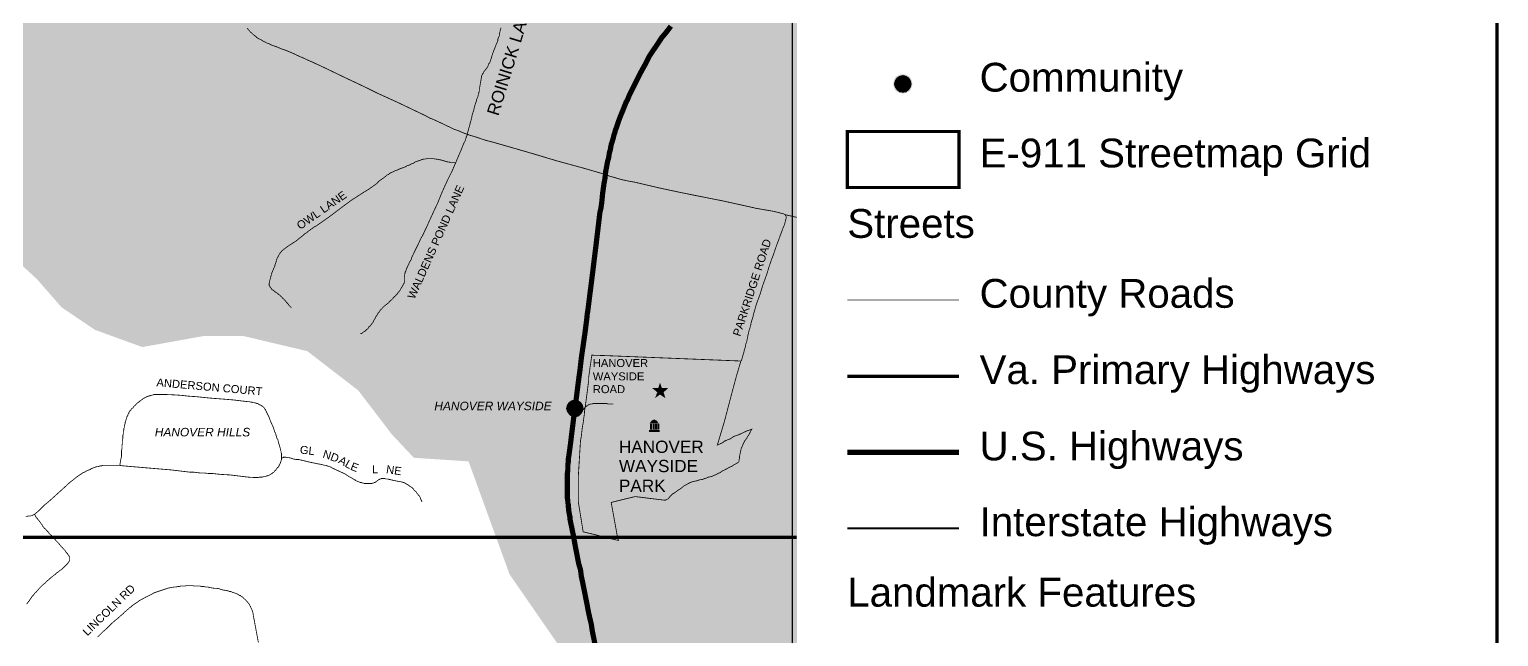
# Model space of a CAD drawing. Header units: millimetres. Extents: x 10 to 1080, y 12 to 847.
# Drawn here: x 805 to 1080.4, y 419.3 to 533.1 of the extents above; entities that cross this region are included whole.
import ezdxf

# ---------------------------------------------------------------- set-up
doc = ezdxf.new("R2010")
doc.units = ezdxf.units.MM

msp = doc.modelspace()

# ---------------------------------------------------------------- hatches: boundary and pattern name
at = {"layer": 'H', "linetype": 'CONTINUOUS'}
for points in [[(802.375, 724.076), (804.333, 708.572), (819.82, 705.362), (834.637, 704.674), (846.243, 705.362), (859.861, 713.74), (871.467, 723.388), (876.635, 727.287), (891.452, 733.125), (894.662, 722.806), (899.231, 711.2), (902.458, 678.268), (906.939, 654.985), (912.777, 635.6), (903.041, 631.79), (870.797, 623.394), (843.703, 613.075), (834.037, 605.614), (852.17, 570.142), (848.607, 566.244), (849.207, 566.244), (834.637, 551.692), (840.475, 538.815), (802.711, 488.438), (802.217, 489.126), (800.435, 493.007), (798.83, 497.082), (795.355, 502.25), (792.215, 505.213), (789.005, 508.088), (786.289, 511.722), (784.437, 515.532), (783.078, 519.677), (782.391, 521.723), (780.874, 525.78), (778.334, 530.348), (775.794, 533.735), (773.007, 536.875), (769.955, 539.75), (766.727, 542.378), (763.27, 544.83), (759.707, 547.123), (755.985, 549.24), (754.115, 550.333), (752.263, 551.356), (750.305, 552.45), (748.365, 553.473), (746.407, 554.478), (744.467, 555.502), (742.615, 556.507), (740.657, 557.618), (739.652, 558.13), (732.525, 556.436), (732.79, 544.583), (726.264, 530.86), (723.142, 524.334), (722.207, 519.765), (722.877, 514.015), (725.593, 511.052), (734.219, 509.182), (736.177, 508.935), (733.302, 494.965), (732.278, 489.126), (728.98, 480.236), (737.605, 465.243), (747.518, 446.193), (733.548, 450.338), (730.409, 438.062), (720.76, 407.158), (717.885, 398.268), (714.745, 388.108), (713.475, 387.174), (712.047, 376.096), (715.945, 344.77), (716.615, 324.026), (716.439, 318.682), (723.388, 318.435), (731.608, 319.705), (737.358, 321.557), (743.373, 323.25), (749.635, 324.273), (754.962, 326.39), (761.488, 331.47), (750.641, 308.786), (742.95, 291.677), (741.257, 289.313), (754.715, 277.195), (760.801, 272.292), (760.73, 272.115), (769.444, 264.583), (777.487, 249.678), (794.597, 237.155), (804.333, 230.293), (811.777, 224.032), (798.054, 219.957), (781.473, 215.988), (770.043, 212.602), (757.502, 208.033), (746.072, 201.172), (734.06, 195.404), (725.082, 194.91), (725.258, 194.134), (725.593, 192.105), (725.752, 188.048), (725.17, 184.062), (724.905, 183.392), (714.587, 181.698), (699.17, 173.743), (696.295, 178.312), (682.078, 173.143), (680.879, 176.53), (652.868, 161.713), (660.647, 138.007), (660.4, 137.83), (656.749, 135.467), (653.203, 133.103), (649.552, 130.722), (645.918, 128.358), (642.285, 125.977), (638.634, 123.702), (635, 121.32), (631.349, 118.957), (627.803, 116.664), (624.152, 114.3), (620.942, 115.394), (619.584, 117.51), (618.402, 119.556), (617.22, 121.744), (616.038, 123.702), (614.68, 125.977), (613.569, 128.27), (612.299, 130.475), (610.958, 132.415), (609.424, 134.197), (608.154, 136.066), (606.795, 138.254), (605.367, 140.035), (603.673, 143.087), (601.892, 144.445), (599.863, 145.715), (598.17, 147.496), (596.724, 149.26), (595.118, 151.042), (593.513, 152.647), (591.22, 153.846), (589.439, 155.187), (587.675, 156.545), (586.052, 158.415), (585.717, 160.778), (585.047, 162.895), (584.112, 165.1), (582.172, 166.194), (580.549, 167.887), (579.543, 169.845), (578.785, 171.962), (577.762, 173.902), (576.668, 175.772), (575.398, 177.553), (573.775, 178.982), (571.659, 182.457), (568.784, 186.778), (566.932, 189.988), (565.82, 194.486), (564.462, 203.87), (563.704, 208.527), (563.88, 211.332), (563.704, 215.477), (563.457, 217.77), (563.28, 220.133), (563.368, 222.426), (563.28, 224.614), (562.857, 227.418), (561.675, 229.694), (560.828, 232.586), (561.428, 234.774), (561.852, 237.825), (561.922, 240.206), (561.587, 242.658), (561.763, 245.286), (562.01, 247.65), (561.852, 250.278), (561.164, 254.423), (561.922, 257.052), (562.522, 259.256), (562.275, 261.532), (561.499, 263.56), (560.405, 265.518), (559.805, 267.882), (559.223, 270.175), (557.953, 273.297), (556.26, 274.92), (554.814, 277.53), (554.39, 280), (553.72, 282.363), (552.962, 284.656), (551.85, 286.508), (550.668, 288.713), (549.222, 291.165), (547.194, 292.947), (545.412, 294.552), (543.56, 296.422), (543.719, 298.697), (542.537, 300.655), (540.42, 302.348), (538.057, 304.976), (535.34, 306.405), (532.553, 307.763), (530.26, 309.545), (528.232, 310.903), (526.874, 312.755), (526.45, 314.872), (524.51, 315.807), (522.305, 316.054), (518.248, 316.565), (515.779, 316.9), (513.592, 317.324), (511.387, 317.923), (508.935, 318.17), (507.153, 316.988), (506.465, 314.96), (505.037, 313.267), (503.255, 311.997), (501.897, 310.303), (500.292, 308.698), (498.422, 307.587), (496.658, 306.07), (495.212, 304.377), (494.453, 302.348), (493.942, 299.896), (493.607, 297.603), (493.942, 295.24), (494.453, 293.123), (495.212, 290.83), (495.723, 288.625), (494.03, 286.508), (493.342, 284.304), (491.649, 281.693), (489.462, 280.846), (485.14, 280.423), (481.577, 280.582), (479.637, 281.852), (478.102, 283.457), (476.673, 285.08), (475.068, 286.773), (472.863, 287.267), (470.658, 286.685), (468.965, 285.238), (467.184, 283.88), (465.067, 282.875), (463.462, 281.34), (464.732, 279.488), (466.602, 278.306), (468.63, 277.372), (469.724, 275.502), (468.877, 273.385), (467.095, 272.027), (463.973, 269.663), (462.104, 268.058), (460.075, 266.876), (457.958, 266.1), (455.665, 265.606), (452.702, 266.277), (450.674, 267.212), (448.469, 267.635), (444.835, 268.482), (442.718, 268.993), (440.514, 268.393), (436.792, 268.217), (434.763, 268.905), (432.805, 269.998), (431.465, 271.78), (432.647, 273.72), (433.405, 275.925), (433.317, 278.218), (432.805, 280.335), (432.894, 282.963), (431.959, 285.327), (428.925, 284.568), (426.72, 283.88), (424.603, 283.457), (421.375, 283.968), (419.188, 284.392), (417.072, 284.903), (415.025, 285.926), (412.838, 286.685), (410.792, 287.62), (409.698, 289.56), (409.875, 291.765), (410.298, 293.97), (410.298, 296.157), (409.61, 298.203), (408.252, 300.143), (406.4, 301.66), (404.53, 303.107), (402.837, 304.712), (400.897, 305.823), (399.715, 307.675), (400.297, 309.792), (399.962, 311.997), (397.845, 313.355), (395.905, 314.537), (394.547, 316.318), (393.1, 318.1), (391.672, 319.793), (390.225, 321.398), (388.108, 322.668), (386.592, 324.185), (385.057, 325.878), (383.452, 327.325), (381.582, 328.595), (379.465, 329.265), (378.125, 331.047), (378.037, 333.252), (377.349, 335.368), (375.92, 336.973), (374.05, 338.332), (372.11, 339.425), (370.152, 340.536), (368.035, 341.383), (365.919, 341.965), (363.555, 341.63), (361.615, 340.607), (359.745, 338.914), (357.875, 337.82), (355.935, 336.797), (353.818, 335.703), (351.878, 334.522), (350.255, 332.652), (348.915, 330.8), (347.98, 328.754), (347.133, 326.637), (345.599, 325.032), (343.323, 324.785), (340.184, 324.785), (337.732, 325.367), (335.615, 324.185), (334.522, 322.333), (334.433, 320.128), (334.098, 317.923), (332.899, 315.807), (331.805, 313.866), (330.958, 311.75), (330.712, 309.545), (330.288, 307.252), (329.935, 304.976), (329.688, 302.683), (329.018, 300.39), (328.083, 298.203), (327.325, 296.157), (327.06, 293.97), (328.665, 292.347), (329.935, 290.583), (328.665, 288.802), (326.39, 287.955), (323.25, 287.778), (321.045, 288.29), (319.864, 290.23), (318.682, 292.276), (316.812, 293.705), (314.025, 294.975), (311.732, 295.487), (309.615, 295.91), (307.763, 297.092), (306.405, 299.05), (305.47, 300.99), (304.712, 303.107), (303.689, 305.135), (301.995, 306.405), (300.302, 307.852), (298.962, 309.545), (297.268, 307.94), (296.422, 305.894), (293.282, 304.2), (291.5, 305.558), (289.648, 306.828), (287.69, 307.852), (287.267, 309.968), (287.69, 312.173), (285.75, 313.09), (283.457, 313.602), (281.34, 314.202), (279.224, 315.295), (278.642, 317.5), (277.954, 319.617), (276.013, 321.222), (274.144, 319.793), (272.874, 317.923), (269.998, 319.193), (268.217, 320.64), (266.435, 321.98), (263.984, 324.45), (262.202, 325.72), (260.862, 327.484), (261.108, 329.688), (261.867, 331.893), (262.714, 334.01), (262.467, 337.644), (261.532, 339.602), (260.597, 341.718), (258.992, 343.323), (255.94, 345.352), (253.065, 346.71), (251.195, 347.892), (249.167, 348.827), (248.92, 351.032), (250.19, 352.884), (251.707, 354.842), (254.088, 354.93), (255.782, 356.358), (257.969, 356.623), (260.174, 357.117), (261.444, 359.234), (261.779, 361.527), (261.62, 363.732), (260.438, 365.584), (258.992, 367.277), (256.117, 367.63), (255.429, 369.746), (254.088, 371.44), (252.307, 372.957), (250.525, 374.227), (248.497, 374.826), (247.138, 376.767), (248.162, 378.707), (247.385, 381), (245.78, 382.517), (245.622, 384.81), (244.687, 386.75), (243.575, 388.796), (242.235, 390.56), (241.035, 392.43), (239.518, 394.212), (239.43, 396.416), (240.453, 398.533), (240.612, 401.144), (240.788, 403.86), (239.43, 405.888), (238.584, 408.005), (236.467, 409.452), (235.038, 411.304), (233.08, 412.838), (233.168, 415.202), (234.103, 417.318), (235.462, 419.276), (236.978, 421.04), (238.072, 422.998), (237.825, 425.274), (237.49, 427.902), (236.22, 429.683), (234.527, 431.377), (232.657, 433.246), (230.628, 434.587), (229.182, 436.28), (227.489, 437.815), (226.219, 439.667), (224.79, 441.537), (223.943, 443.742), (222.92, 445.77), (220.98, 447.216), (218.775, 448.557), (216.57, 449.827), (214.365, 450.25), (212.249, 450.427), (209.797, 450.515), (206.163, 450.427), (203.87, 451.026), (201.595, 450.338), (199.972, 448.31), (201.665, 446.705), (199.549, 444.588), (196.938, 445.347), (194.822, 445.435), (192.105, 444.923), (189.054, 445.012), (187.202, 443.406), (184.908, 442.472), (182.88, 441.113), (181.01, 439.596), (179.317, 438.15), (177.288, 437.056), (175.084, 436.457), (173.055, 435.522), (170.762, 434.675), (168.575, 434.852), (166.793, 436.545), (165.947, 438.82), (165.259, 440.937), (163.142, 442.048), (160.955, 442.56), (158.574, 442.383), (156.369, 441.713), (154.005, 440.778), (151.377, 440.267), (148.59, 440.267), (146.385, 439.843), (145.45, 437.727), (145.115, 435.522), (142.663, 436.122), (142.152, 438.326), (140.458, 439.932), (138.43, 441.113), (136.472, 442.207), (134.285, 442.807), (131.745, 442.048), (128.605, 441.537), (126.153, 441.872), (123.525, 441.784), (121.497, 442.983), (120.05, 444.588), (117.775, 445.012), (116.082, 446.528), (116.152, 448.822), (114.124, 450.938), (112.607, 453.214), (111.425, 454.995), (110.155, 456.777), (108.797, 458.47), (107.527, 460.252), (106.257, 461.945), (104.898, 463.726), (103.54, 465.42), (102.182, 467.113), (100.842, 468.806), (99.572, 470.57), (98.213, 472.264), (95.585, 475.738), (93.133, 479.213), (90.682, 482.776), (88.477, 486.41), (86.448, 490.132), (84.578, 494.03), (83.062, 498.016), (81.527, 502.92), (80.433, 507.065), (79.498, 511.298), (78.74, 515.532), (78.228, 519.853), (77.805, 524.175), (77.558, 528.496), (77.47, 532.8), (77.558, 534.917), (77.558, 537.122), (77.717, 539.238), (77.893, 541.443), (78.052, 543.56), (78.317, 545.765), (78.564, 547.882), (79.252, 552.115), (80.098, 556.348), (81.192, 560.582), (82.374, 564.727), (84.402, 570.054), (86.448, 573.793), (87.63, 575.645), (117.687, 575.645), (138.007, 572.435), (144.445, 544.23), (141.905, 543.225), (154.764, 537.88), (160.443, 536.028), (171.185, 535.693), (189.318, 535.34), (206.834, 533.912), (226.06, 527.897), (227.842, 532.888), (253.912, 548.552), (259.239, 550.333), (265.677, 550.668), (269.575, 552.115), (277.019, 556.772), (283.122, 559.223), (290.989, 559.982), (306.317, 558.553), (306.652, 558.288), (307.005, 558.624), (310.885, 558.888), (317.659, 563.122), (325.543, 568.113), (333.745, 573.528), (338.825, 576.827), (341.365, 576.756), (344.928, 576.068), (348.492, 574.71), (351.949, 572.858), (355.759, 569.718), (358.228, 566.173), (359.234, 564.303), (360.257, 562.363), (362.462, 558.8), (365.425, 555.925), (369.993, 554.32), (376.255, 554.478), (378.46, 554.902), (380.577, 555.325), (382.782, 555.748), (384.898, 556.013), (387.773, 556.436), (392.007, 557.107), (396.064, 558.042), (400.138, 559.135), (404.107, 560.405), (408.005, 561.852), (411.903, 563.457), (415.713, 565.238), (419.435, 567.09), (423.069, 569.048), (424.18, 569.63), (421.128, 576.333), (406.224, 573.952), (411.057, 595.383), (409.452, 607.06), (401.408, 603.85), (401.832, 611.893), (404.618, 612.74), (404.195, 626.022), (394.882, 630.432), (373.539, 618.737), (369.482, 635.67), (377.19, 651.845), (407.405, 673.276), (407.829, 671.23), (482.177, 704.003), (500.715, 623.323), (501.227, 623.57), (505.372, 625.863), (509.182, 627.892), (512.992, 630.008), (516.802, 632.037), (520.612, 634.065), (522.552, 635.088), (524.422, 636.094), (526.362, 637.117), (528.232, 638.14), (530.172, 639.233), (532.042, 640.256), (534.335, 641.438), (544.495, 629.585), (550.422, 631.613), (546.523, 639.568), (541.532, 645.336), (541.602, 645.407), (545.412, 647.453), (549.222, 649.57), (553.032, 651.598), (556.772, 653.627), (560.582, 655.743), (564.392, 657.772), (568.202, 659.888), (572.012, 661.917), (575.733, 664.034), (579.543, 666.15), (583.353, 668.196), (587.163, 670.313), (590.885, 672.342), (596.724, 674.458), (601.133, 674.458), (603.338, 674.458), (605.455, 674.37), (607.642, 674.194), (609.847, 674.123), (611.964, 674.035), (614.168, 673.858), (616.373, 673.7), (618.49, 673.612), (620.695, 673.435), (622.882, 673.347), (624.999, 673.276), (629.32, 673.188), (633.642, 673.276), (637.875, 673.523), (642.108, 673.947), (646.254, 674.617), (650.399, 675.728), (653.627, 676.734), (657.684, 678.18), (661.67, 679.873), (665.568, 681.743), (669.378, 683.772), (673.1, 685.976), (676.734, 688.252), (680.297, 690.704), (683.683, 693.42), (687.07, 696.136), (690.192, 699.1), (693.332, 702.063), (696.207, 705.273), (699.082, 708.572), (701.71, 711.958), (705.785, 710.53), (709.842, 708.995), (713.74, 707.214), (717.638, 705.362), (721.448, 703.333), (723.988, 701.798), (729.403, 707.302), (742.35, 719.578), (751.999, 718.908), (767.503, 733.725), (785.618, 751.84), (797.207, 740.234), (802.375, 724.076), (802.375, 724.076)], [(666.662, 31.15), (665.903, 33.443), (664.88, 36.318), (663.875, 38.77), (662.093, 40.217), (659.289, 41.91), (657.772, 43.938), (656.255, 45.896), (654.05, 46.655), (651.757, 46.99), (650.064, 48.772), (648.458, 50.624), (646.254, 51.223), (643.89, 52.158), (641.932, 53.94), (639.815, 54.857), (635.582, 54.698), (633.642, 56.056), (631.613, 57.062), (628.562, 57.997), (626.533, 59.514), (625.598, 62.054), (625.934, 65.105), (625.422, 67.557), (625.087, 71.12), (640.168, 68.492), (651.757, 71.455), (733.637, 96.855), (744.802, 101.688), (768.932, 110.825), (770.537, 108.038), (779.851, 91.687), (789.852, 98.884), (786.624, 110.067), (785.019, 114.97), (789.428, 121.25), (795.69, 119.133), (800.594, 116.84), (805.427, 115.235), (810.595, 111.672), (813.135, 110.578), (815.411, 111.936), (817.28, 112.607), (821.761, 111.936), (824.988, 112.43), (814.74, 133.773), (848.695, 119.133), (853.087, 141.058), (857.585, 164.765), (846.825, 166.793), (848.695, 169.845), (849.877, 172.632), (851.994, 173.99), (855.715, 177.288), (861.483, 181.434), (868.504, 208.703), (871.978, 208.703), (876.635, 209.127), (884.079, 210.308), (890.094, 210.573), (894.08, 210.573), (899.16, 209.127), (904.064, 207.01), (909.391, 205.405), (924.295, 202.442), (925.23, 204.717), (932.427, 239.095), (932.18, 250.79), (932.85, 263.56), (919.392, 263.56), (919.639, 266.524), (921.755, 295.663), (933.362, 292.858), (933.785, 301.925), (932.18, 309.122), (930.822, 316.988), (929.128, 324.944), (928.441, 325.208), (880.78, 334.01), (892.387, 394.458), (910.59, 400.72), (912.865, 405.13), (894.997, 430.953), (887.307, 452.12), (877.058, 452.79), (872.913, 457.2), (866.634, 465.42), (857.074, 472.775), (845.22, 475.58), (837.512, 475.58), (826.17, 473.534), (817.28, 476.762), (811.018, 480.995), (806.362, 486.322), (803.222, 489.197), (840.475, 538.815), (834.637, 551.692), (849.207, 566.244), (850.724, 566.332), (853.017, 566.42), (855.292, 566.596), (857.673, 566.755), (860.037, 566.932), (862.401, 567.09), (864.87, 567.267), (867.234, 567.514), (869.597, 567.69), (872.067, 567.937), (874.518, 568.113), (876.882, 568.36), (879.334, 568.537), (881.803, 568.713), (884.167, 568.96), (886.619, 569.136), (889, 569.295), (891.364, 569.472), (893.815, 569.56), (896.108, 569.718), (898.472, 569.807), (900.853, 569.895), (903.129, 569.895), (905.422, 569.895), (907.627, 569.895), (909.814, 569.807), (912.354, 569.718), (916.675, 569.63), (918.88, 569.63), (920.997, 569.718), (923.202, 569.895), (925.318, 570.054), (927.523, 570.142), (929.64, 570.318), (931.827, 570.477), (936.149, 570.742), (940.47, 570.9), (944.704, 570.742), (948.849, 570.318), (948.849, 28.751), (667.297, 28.751), (666.662, 31.15)], [(970.527, 522.817), (970.351, 523.575), (970.015, 524.175), (969.433, 524.51), (968.745, 524.686), (967.987, 524.51), (967.387, 524.175), (967.052, 523.575), (966.893, 522.817), (967.052, 522.146), (967.387, 521.547), (967.987, 521.212), (968.745, 521.035), (969.433, 521.212), (970.015, 521.547), (970.351, 522.146), (970.527, 522.817), (970.527, 522.817)], [(970.351, 522.817), (970.192, 522.217), (969.857, 521.723), (969.345, 521.3), (968.745, 521.212), (968.075, 521.3), (967.564, 521.723), (967.228, 522.217), (967.052, 522.817), (967.228, 523.487), (967.564, 523.998), (968.075, 524.334), (968.745, 524.51), (969.345, 524.334), (969.857, 523.998), (970.192, 523.487), (970.351, 522.817), (970.351, 522.817)], [(969.592, 522.817), (969.504, 523.152), (969.345, 523.487), (969.081, 523.663), (968.745, 523.752), (968.322, 523.663), (968.075, 523.487), (967.899, 523.152), (967.811, 522.817), (967.899, 522.482), (968.075, 522.217), (968.322, 522.058), (968.745, 521.97), (969.081, 522.058), (969.345, 522.217), (969.504, 522.482), (969.592, 522.817), (969.592, 522.817)], [(969.433, 522.817), (969.345, 522.57), (969.257, 522.305), (969.01, 522.217), (968.745, 522.146), (968.41, 522.217), (968.234, 522.305), (968.075, 522.57), (967.987, 522.817), (968.075, 523.152), (968.234, 523.328), (968.41, 523.487), (968.745, 523.575), (969.01, 523.487), (969.257, 523.328), (969.345, 523.152), (969.433, 522.817), (969.433, 522.817)], [(849.965, 485.652), (848.695, 487.927), (847.425, 485.652), (848.695, 483.447), (849.965, 485.652), (849.965, 485.652)], [(849.965, 485.652), (849.701, 485.652), (848.695, 483.87), (847.76, 485.652), (848.695, 487.433), (849.701, 485.652), (849.965, 485.652), (848.695, 487.927), (847.425, 485.652), (848.695, 483.447), (849.965, 485.652), (849.965, 485.652)], [(909.232, 462.527), (909.32, 463.215), (909.567, 465.243), (909.814, 467.184), (909.814, 467.783), (909.902, 468.383), (909.99, 468.965), (910.078, 469.565), (910.167, 470.147), (910.237, 470.747), (910.325, 471.346), (910.414, 471.928), (910.414, 472.017), (912.777, 471.928), (938.354, 470.923), (937.507, 468.03), (936.748, 465.155), (935.99, 462.28), (935.214, 459.405), (933.944, 455.172), (934.12, 455.26), (934.208, 455.26), (934.367, 455.33), (934.544, 455.418), (934.632, 455.507), (934.72, 455.507), (934.879, 455.595), (935.055, 455.683), (935.214, 455.842), (935.39, 456.018), (935.478, 455.93), (935.725, 456.106), (936.413, 456.353), (936.995, 456.777), (938.018, 457.112), (939.624, 457.87), (940.223, 458.047), (940.382, 458.135), (940.223, 457.8), (940.047, 457.447), (939.871, 457.112), (939.624, 456.777), (939.447, 456.442), (939.288, 456.177), (939.112, 456.018), (938.953, 455.683), (938.777, 455.33), (938.601, 454.907), (938.442, 454.572), (938.354, 454.237), (938.265, 453.813), (938.177, 453.39), (938.107, 452.967), (938.107, 452.72), (938.018, 452.367), (938.018, 452.032), (937.507, 451.697), (936.995, 451.45), (936.66, 451.185), (936.237, 451.026), (935.637, 450.674), (935.143, 450.427), (934.791, 450.25), (934.455, 450.003), (934.032, 449.827), (933.609, 449.58), (933.274, 449.492), (933.027, 449.333), (932.674, 449.245), (932.251, 449.157), (931.915, 448.98), (931.58, 448.91), (931.157, 448.733), (930.645, 448.645), (930.134, 448.486), (929.711, 448.398), (929.287, 448.31), (928.864, 448.134), (928.37, 447.887), (927.947, 447.64), (927.594, 447.463), (927.347, 447.216), (927.012, 446.952), (926.588, 446.705), (926.253, 446.44), (925.901, 446.193), (925.565, 446.017), (925.318, 445.77), (925.054, 445.523), (924.895, 445.258), (924.719, 445.1), (924.56, 445.012), (924.207, 444.835), (923.96, 444.835), (918.545, 445.523), (915.405, 444.747), (914.047, 444.412), (915.247, 437.903), (915.405, 437.303), (912.777, 437.903), (911.595, 438.238), (908.808, 438.908), (907.874, 444.588), (907.874, 449.157), (908.297, 456.018), (908.473, 456.865), (908.544, 457.712), (908.632, 458.47), (908.808, 459.317), (909.055, 461.257), (909.055, 461.61), (909.232, 462.527), (909.232, 462.527)], [(923.96, 464.996), (925.054, 465.843), (923.713, 465.843), (923.29, 467.113), (922.867, 465.843), (921.42, 465.843), (922.514, 464.996), (922.091, 463.638), (923.29, 464.485), (923.29, 464.732), (922.602, 464.22), (922.867, 465.067), (922.179, 465.578), (923.025, 465.578), (923.29, 466.337), (923.537, 465.578), (924.384, 465.578), (923.713, 465.067), (923.96, 464.22), (923.29, 464.732), (923.29, 464.485), (924.384, 463.638), (923.96, 464.996), (923.96, 464.996)], [(924.719, 465.843), (923.537, 465.843), (923.202, 466.848), (922.867, 465.843), (921.755, 465.843), (922.69, 465.067), (922.267, 463.973), (923.202, 464.644), (924.207, 463.973), (923.872, 465.067), (924.719, 465.843), (924.719, 465.843)], [(909.055, 462.033), (908.897, 462.792), (908.544, 463.374), (907.962, 463.726), (907.274, 463.885), (906.515, 463.726), (905.933, 463.374), (905.581, 462.792), (905.422, 462.033), (905.581, 461.345), (905.933, 460.763), (906.515, 460.41), (907.274, 460.252), (907.962, 460.41), (908.544, 460.763), (908.897, 461.345), (909.055, 462.033), (909.055, 462.033)], [(908.897, 462.033), (908.72, 461.433), (908.385, 460.922), (907.874, 460.498), (907.274, 460.41), (906.604, 460.498), (906.092, 460.922), (905.757, 461.433), (905.581, 462.033), (905.757, 462.703), (906.092, 463.215), (906.604, 463.55), (907.274, 463.726), (907.874, 463.55), (908.385, 463.215), (908.72, 462.703), (908.897, 462.033), (908.897, 462.033)], [(908.121, 462.033), (908.05, 462.368), (907.874, 462.703), (907.627, 462.88), (907.274, 462.95), (906.851, 462.88), (906.604, 462.703), (906.427, 462.368), (906.357, 462.033), (906.427, 461.68), (906.604, 461.433), (906.851, 461.257), (907.274, 461.186), (907.627, 461.257), (907.874, 461.433), (908.05, 461.68), (908.121, 462.033), (908.121, 462.033)], [(907.962, 462.033), (907.874, 461.768), (907.785, 461.522), (907.538, 461.433), (907.274, 461.345), (906.939, 461.433), (906.78, 461.522), (906.604, 461.768), (906.515, 462.033), (906.604, 462.368), (906.78, 462.527), (906.939, 462.703), (907.274, 462.792), (907.538, 462.703), (907.785, 462.527), (907.874, 462.368), (907.962, 462.033), (907.962, 462.033)], [(924.048, 458.893), (923.872, 459.564), (923.625, 459.493), (923.713, 458.893), (923.625, 458.294), (923.29, 457.8), (922.778, 457.447), (922.179, 457.376), (921.597, 457.447), (921.085, 457.8), (920.75, 458.294), (920.662, 458.893), (920.75, 459.493), (921.085, 459.987), (921.597, 460.252), (922.179, 460.41), (922.778, 460.252), (923.29, 459.987), (923.625, 459.493), (923.872, 459.564), (923.537, 460.163), (922.937, 460.587), (922.179, 460.763), (921.42, 460.587), (920.821, 460.163), (920.485, 459.564), (920.327, 458.893), (920.485, 458.135), (920.821, 457.535), (921.42, 457.2), (921.844, 457.024), (922.179, 457.024), (922.514, 457.024), (922.937, 457.2), (923.537, 457.535), (923.872, 458.135), (924.048, 458.893), (924.048, 458.893)], [(921.244, 459.228), (922.937, 459.228), (922.937, 459.317), (922.867, 459.317), (922.602, 459.74), (922.179, 459.916), (922.179, 459.987), (922.02, 459.987), (922.02, 459.916), (921.597, 459.74), (921.332, 459.317), (921.244, 459.317), (921.244, 459.228), (921.244, 459.228)], [(921.156, 457.623), (923.114, 457.623), (923.114, 457.976), (921.156, 457.976), (921.156, 457.623)], [(921.244, 457.694), (922.955, 457.694), (922.955, 458.047), (921.244, 458.047), (921.244, 457.694)], [(921.332, 458.135), (921.685, 458.135), (921.685, 459.158), (921.332, 459.158), (921.332, 458.135)], [(921.844, 458.135), (922.196, 458.135), (922.196, 459.158), (921.844, 459.158), (921.844, 458.135)], [(922.267, 458.135), (922.62, 458.135), (922.62, 459.158), (922.267, 459.158), (922.267, 458.135)], [(922.69, 458.135), (923.043, 458.135), (923.043, 459.158), (922.69, 459.158), (922.69, 458.135)]]:
    msp.add_hatch(color=256, dxfattribs=at).paths.add_polyline_path(points)

# ---------------------------------------------------------------- linework, layer by layer
at = {"layer": 'P'}
for points, const_width in [([(16.157, 12.118), (16.157, 846.755), (1080.082, 846.755), (1080.082, 12.118), (16.157, 12.118)], 0.602), ([(42.245, 29.475), (42.245, 836.683), (948.002, 836.683), (948.002, 29.475), (42.245, 29.475), (42.245, 29.475)], 0.301), ([(948.831, 437.903), (894.327, 437.903), (786.201, 437.903), (786.201, 546.029), (786.201, 654.138), (894.327, 654.138), (948.831, 654.138)], 0.602), ([(845.802, 533.329), (846.067, 532.977), (846.314, 532.73), (846.402, 532.553), (846.561, 532.483), (846.737, 532.306), (846.825, 532.218), (846.984, 532.059), (847.161, 531.971), (847.337, 531.795), (847.496, 531.707), (847.584, 531.548), (847.76, 531.46), (848.007, 531.283), (848.254, 531.213), (848.678, 530.948), (848.942, 530.789), (849.189, 530.701), (849.454, 530.525), (849.701, 530.437), (849.948, 530.366), (850.212, 530.19), (850.459, 530.102), (850.724, 530.013), (851.147, 529.855), (851.218, 529.855), (851.817, 529.59), (852.417, 529.343), (852.999, 529.167), (853.599, 528.92), (854.181, 528.673), (854.781, 528.408), (855.292, 528.161), (855.874, 527.897), (856.474, 527.65), (856.985, 527.403), (857.568, 527.138), (858.167, 526.891), (858.679, 526.627), (859.261, 526.38), (861.73, 525.198), (864.182, 524.016), (866.881, 522.746), (868.504, 521.97), (870.197, 521.123), (872.225, 520.206), (874.078, 519.359), (879.246, 516.89), (880.004, 516.467), (880.851, 516.132), (882.474, 515.373), (883.144, 515.038), (883.902, 514.703), (884.59, 514.35), (885.349, 514.103), (886.107, 513.768), (886.778, 513.503), (887.042, 513.433)], 0.151), ([(887.042, 513.433), (887.201, 513.927), (887.289, 514.279), (887.377, 514.615), (887.465, 514.862), (887.554, 515.197), (887.624, 515.549), (887.712, 515.796), (887.801, 516.132), (887.889, 516.467), (887.977, 516.978), (888.136, 517.49), (888.312, 518.001), (888.4, 518.513), (888.559, 519.007), (888.735, 519.518), (888.824, 519.853), (888.894, 520.118), (889.071, 520.453), (889.159, 520.965), (889.247, 521.123), (889.247, 521.3), (889.318, 521.476), (889.318, 521.635), (889.318, 521.899), (889.406, 522.058), (889.406, 522.235), (889.741, 524.175), (889.741, 524.263), (889.829, 524.51), (889.917, 524.598), (889.917, 524.686), (890.005, 524.775), (890.094, 524.863), (890.094, 525.022), (890.164, 525.11), (890.429, 525.445), (890.588, 525.621), (890.764, 525.868), (890.94, 526.133), (891.011, 526.38), (891.099, 526.627), (891.275, 526.803), (891.364, 527.05), (891.434, 527.315), (891.522, 527.473), (891.787, 528.408), (892.034, 529.096), (892.281, 529.678), (892.369, 529.943), (892.545, 530.366), (892.634, 530.525), (892.792, 530.948), (892.792, 531.213), (892.969, 531.636), (893.057, 531.795), (893.128, 532.306), (893.216, 532.73), (893.392, 533.4)], 0.151), ([(925.23, 533.665), (924.719, 532.977), (924.119, 532.218), (923.537, 531.548), (922.426, 529.855), (922.002, 529.255), (921.156, 527.985), (920.485, 526.627), (919.462, 524.775), (918.192, 522.235), (917.945, 521.723), (917.681, 521.212), (917.434, 520.7), (917.258, 520.277), (917.099, 519.853), (916.834, 519.43), (916.675, 519.007), (916.499, 518.583), (916.34, 518.16), (916.164, 517.737), (915.652, 516.467), (915.405, 515.796), (915.229, 515.285), (915.07, 514.773), (914.806, 514.103), (914.718, 513.68), (914.559, 513.256), (914.471, 512.833), (914.224, 511.986), (914.047, 511.475), (913.959, 510.963), (913.871, 510.469), (913.712, 509.958), (913.624, 509.358), (913.536, 508.847), (913.377, 508.353), (913.201, 507.418), (913.112, 506.906), (913.024, 506.483), (912.954, 505.883)], 0.978), ([(884.925, 508.088), (885.084, 508.512), (885.261, 508.935), (885.437, 509.358), (885.772, 510.117), (886.531, 511.986), (886.619, 512.075), (886.707, 512.233), (886.707, 512.41), (886.778, 512.586), (886.866, 512.745), (886.866, 512.921), (886.954, 513.08), (887.042, 513.256), (887.042, 513.433)], 0.151), ([(887.042, 513.433), (887.465, 513.256), (888.312, 513.009), (888.894, 512.833), (889.582, 512.586), (890.676, 512.233), (891.699, 511.986), (895.509, 510.893), (899.654, 509.693), (902.705, 508.776), (903.887, 508.423), (908.791, 507.083), (912.954, 505.883)], 0.151), ([(958.321, 503.432), (958.321, 513.927), (979.241, 513.927), (979.241, 503.432), (958.321, 503.432)], 0.602), ([(884.925, 508.088), (884.661, 508.088), (884.502, 508.088), (884.414, 508.088), (884.238, 508.088), (884.079, 508.088), (883.902, 508.088), (883.814, 508.176), (883.232, 508.265), (882.474, 508.512), (881.698, 508.688), (881.115, 508.776), (880.939, 508.776), (880.78, 508.847), (880.692, 508.847), (880.516, 508.847), (880.357, 508.847), (880.181, 508.847), (880.004, 508.847), (879.845, 508.847), (879.669, 508.847), (879.51, 508.847), (879.246, 508.776), (879.087, 508.776), (878.911, 508.776), (878.664, 508.688), (878.575, 508.688), (878.399, 508.6), (878.24, 508.512), (878.064, 508.512), (877.888, 508.423), (877.729, 508.353), (877.552, 508.353), (877.394, 508.265), (877.217, 508.176), (876.882, 507.929), (876.547, 507.841), (876.282, 507.665), (876.035, 507.577), (875.771, 507.506), (875.524, 507.33), (874.342, 506.906), (874.166, 506.818), (874.007, 506.73), (873.831, 506.659), (873.584, 506.659), (873.407, 506.483), (873.231, 506.395), (872.984, 506.307), (872.808, 506.236), (872.649, 506.148), (872.472, 506.06), (872.314, 505.883), (872.137, 505.813), (871.961, 505.725), (871.802, 505.548), (871.626, 505.46), (871.467, 505.301), (870.62, 504.702), (870.356, 504.455), (870.109, 504.19), (869.774, 503.943), (868.574, 503.096), (867.728, 502.585), (865.364, 501.068), (862.736, 499.11), (861.307, 498.016), (859.014, 496.411), (858.767, 496.235), (858.414, 496.076), (858.079, 495.812), (857.832, 495.653), (857.497, 495.388), (857.232, 495.229), (856.985, 494.965), (856.65, 494.806), (856.386, 494.542), (855.874, 494.118), (855.539, 493.871), (855.028, 493.448), (853.846, 492.689), (853.334, 492.337), (852.752, 491.913), (852.664, 491.843), (852.576, 491.755), (852.329, 491.578), (852.152, 491.331), (851.994, 491.155), (851.817, 490.908), (851.729, 490.732), (851.729, 490.643), (851.641, 490.573), (851.57, 490.396), (851.482, 490.308), (851.394, 490.061), (851.306, 489.885), (851.218, 489.373), (851.059, 489.038), (850.971, 488.615), (850.794, 488.28), (850.371, 487.257), (850.3, 486.922), (850.212, 486.586), (850.124, 486.251), (850.036, 485.987), (850.036, 485.916), (849.948, 485.493), (849.948, 485.405), (849.948, 485.316), (849.948, 485.228), (849.948, 485.14), (849.948, 485.069), (850.124, 484.805), (850.212, 484.717), (850.3, 484.558), (850.371, 484.47), (850.371, 484.382), (850.459, 484.293), (850.547, 484.293), (850.635, 484.223), (850.724, 484.135), (850.882, 484.046), (851.059, 483.87), (851.218, 483.799), (851.57, 483.535), (851.729, 483.376), (851.905, 483.288), (852.064, 483.112), (852.329, 482.865), (852.488, 482.688), (852.752, 482.441), (852.999, 482.177), (853.175, 481.93), (853.422, 481.683), (853.599, 481.418), (854.11, 480.907)], 0.151), ([(867.057, 476.003), (867.145, 476.091), (867.304, 476.091), (867.392, 476.179), (867.481, 476.25), (867.569, 476.338), (867.728, 476.426), (867.904, 476.515), (867.992, 476.603), (868.151, 476.762), (868.239, 476.85), (868.415, 476.938), (868.504, 477.097), (868.662, 477.361), (868.927, 477.52), (869.086, 477.785), (869.262, 478.032), (869.421, 478.208), (869.509, 478.367), (869.509, 478.455), (869.597, 478.631), (869.685, 478.719), (869.774, 478.878), (869.844, 478.966), (869.844, 479.143), (870.021, 479.302), (870.109, 479.478), (870.268, 479.725), (870.356, 479.901), (870.532, 480.06), (870.691, 480.325), (870.867, 480.572), (871.044, 480.66), (871.114, 480.836), (871.202, 480.907), (871.379, 481.083), (871.467, 481.171), (871.89, 481.506), (872.225, 481.753), (872.472, 482.018), (873.072, 482.6), (873.231, 482.776), (873.407, 482.953), (873.584, 483.112), (873.742, 483.288), (873.919, 483.447), (874.007, 483.623), (874.166, 483.799), (874.254, 483.87), (874.342, 484.046), (874.501, 484.223), (874.589, 484.382), (874.677, 484.558), (874.765, 484.717), (874.854, 484.805), (874.924, 484.981), (875.012, 485.14), (875.101, 485.228), (875.101, 485.316), (875.189, 485.405), (875.189, 485.493), (875.277, 485.563), (875.277, 485.652), (875.277, 485.74), (875.348, 485.828), (875.348, 485.916), (875.348, 486.075), (875.348, 486.163), (875.348, 486.251), (875.348, 486.339), (875.348, 486.41), (875.348, 486.498), (875.348, 486.586), (875.348, 486.675), (875.277, 486.833), (875.348, 486.922), (875.348, 487.01), (875.348, 487.098), (875.348, 487.257), (875.436, 487.433), (875.436, 487.521), (875.436, 487.609), (875.524, 487.68), (875.612, 487.945), (875.7, 488.28), (875.859, 488.527), (875.947, 488.791), (876.124, 489.126), (876.194, 489.373), (876.371, 489.638), (876.547, 489.885), (876.618, 490.22), (877.217, 491.49), (877.817, 492.689), (878.399, 493.959), (878.664, 494.383), (878.911, 494.877), (879.087, 495.3), (879.51, 496.147), (879.845, 496.923), (880.78, 498.951), (881.539, 500.556), (882.209, 502.25), (883.391, 504.878), (884.167, 506.395), (884.749, 507.753), (884.925, 508.088)], 0.151), ([(912.954, 505.883), (912.865, 505.037), (912.777, 504.613), (912.689, 504.119), (912.442, 502.338), (912.266, 500.556), (912.107, 499.463), (911.931, 498.775), (911.26, 493.113), (910.414, 486.251), (909.638, 480.148), (909.567, 479.813), (909.479, 478.878), (909.302, 477.52), (909.144, 476.25), (908.456, 471.523), (908.209, 469.318), (908.032, 468.048), (907.874, 466.866), (907.362, 462.792), (907.274, 462.033)], 0.978), ([(912.954, 505.883), (913.289, 505.813), (913.536, 505.636), (913.8, 505.548), (914.135, 505.46), (914.382, 505.389), (914.718, 505.301), (914.982, 505.213), (915.317, 505.125), (915.564, 505.037), (915.829, 504.966), (916.164, 504.878), (917.434, 504.613), (918.369, 504.455), (923.114, 503.343), (927.082, 502.497), (929.958, 501.915), (934.702, 500.98), (938.177, 500.221), (941.229, 499.533), (944.615, 498.951), (945.885, 498.616), (946.309, 498.528), (946.644, 498.352)], 0.151), ([(946.644, 498.352), (946.732, 498.193), (946.82, 498.105), (946.82, 498.016), (946.82, 497.928), (946.891, 497.84), (946.891, 497.769), (946.82, 497.681), (946.82, 497.593), (946.732, 497.258), (946.644, 496.923), (946.556, 496.57), (946.468, 496.323), (946.309, 495.988), (944.774, 491.843), (944.704, 491.578), (944.351, 490.573), (944.104, 489.973), (943.857, 489.215), (943.592, 488.456), (943.345, 487.609), (943.081, 486.833), (942.499, 485.228), (942.234, 484.382), (941.987, 483.535), (941.652, 482.6), (941.476, 482.177), (941.141, 481.171), (940.894, 480.236), (940.717, 479.725), (940.629, 479.213), (940.294, 478.208), (940.206, 477.696), (940.047, 477.097), (939.871, 476.603), (939.782, 476.091), (939.694, 475.827), (939.535, 474.98), (939.447, 474.557), (939.271, 474.063), (939.2, 473.551), (939.024, 473.128), (938.936, 472.616), (938.777, 472.105), (938.512, 471.17), (938.424, 470.923)], 0.151), ([(946.644, 498.352), (947.314, 498.193), (948.831, 497.84)], 0.151), ([(958.321, 482.353), (979.241, 482.353)], 0.151), ([(909.214, 462.545), (909.302, 463.215), (909.567, 465.243), (909.814, 467.201), (909.814, 467.783), (909.902, 468.383), (909.99, 468.983), (910.061, 469.565), (910.149, 470.165), (910.237, 470.747), (910.325, 471.346), (910.414, 471.946), (910.414, 472.017), (912.777, 471.946), (938.354, 470.923), (937.507, 468.048), (936.731, 465.173), (935.972, 462.28), (935.214, 459.405), (933.944, 455.172), (934.12, 455.26), (934.191, 455.26), (934.367, 455.348), (934.544, 455.436), (934.614, 455.507), (934.702, 455.507), (934.879, 455.595), (935.038, 455.683), (935.214, 455.859), (935.39, 456.018), (935.461, 455.93), (935.725, 456.106), (936.396, 456.353), (936.995, 456.777), (938.001, 457.129), (939.624, 457.888), (940.206, 458.047), (940.382, 458.135), (940.206, 457.8), (940.047, 457.465), (939.871, 457.129), (939.624, 456.777), (939.447, 456.442), (939.271, 456.195), (939.112, 456.018), (938.936, 455.683), (938.777, 455.348), (938.601, 454.925), (938.424, 454.589), (938.354, 454.237), (938.265, 453.813), (938.177, 453.39), (938.089, 452.967), (938.089, 452.72), (938.001, 452.385), (938.001, 452.049), (937.507, 451.697), (936.995, 451.45), (936.66, 451.203), (936.237, 451.026), (935.637, 450.691), (935.126, 450.427), (934.791, 450.268), (934.455, 450.003), (934.032, 449.845), (933.609, 449.58), (933.274, 449.509), (933.009, 449.333), (932.674, 449.245), (932.251, 449.157), (931.915, 448.998), (931.58, 448.91), (931.157, 448.733), (930.645, 448.663), (930.134, 448.486), (929.711, 448.398), (929.287, 448.31), (928.864, 448.151), (928.352, 447.887), (927.929, 447.64), (927.594, 447.463), (927.347, 447.216), (926.994, 446.969), (926.571, 446.705), (926.236, 446.458), (925.901, 446.193), (925.565, 446.035), (925.301, 445.77), (925.054, 445.523), (924.878, 445.276), (924.719, 445.1), (924.542, 445.012), (924.207, 444.853), (923.96, 444.853), (918.528, 445.523), (915.405, 444.765), (914.047, 444.429), (915.229, 437.903), (915.405, 437.303), (912.777, 437.903), (911.595, 438.238), (908.791, 438.926), (907.874, 444.588), (907.874, 449.157), (908.297, 456.018), (908.456, 456.865), (908.544, 457.712), (908.632, 458.47), (908.791, 459.317), (909.055, 461.275), (909.055, 461.61), (909.214, 462.545), (909.214, 462.545)], 0.151), ([(958.321, 468.048), (979.241, 468.048)], 0.602), ([(852.241, 452.72), (852.241, 452.896), (852.241, 452.967), (852.241, 453.143), (852.241, 453.231), (852.241, 453.39), (852.241, 453.478), (852.241, 453.655), (852.152, 453.743), (852.152, 453.902), (852.152, 453.99), (852.064, 454.325), (851.994, 454.66), (851.905, 454.925), (851.817, 455.26), (851.729, 455.507), (851.641, 455.859), (851.57, 456.195), (851.394, 456.442), (851.306, 456.777), (851.218, 457.041), (851.147, 457.376), (850.971, 457.623), (850.882, 457.976), (850.724, 458.47), (850.459, 459.07), (850.212, 459.581), (849.948, 460.34), (849.365, 461.522), (849.277, 461.698), (849.277, 461.786), (849.189, 461.857), (849.101, 461.945), (849.101, 462.033), (849.03, 462.121), (848.942, 462.209), (848.854, 462.28), (848.766, 462.368), (848.678, 462.456), (848.607, 462.456), (848.519, 462.545), (848.342, 462.633), (848.254, 462.703), (848.184, 462.703), (848.007, 462.792), (847.919, 462.88), (847.76, 462.968), (847.584, 462.968), (847.408, 463.056), (847.161, 463.127), (846.914, 463.127), (846.737, 463.215), (846.49, 463.215), (846.226, 463.303), (845.979, 463.303), (845.22, 463.391), (843.174, 463.638), (840.987, 463.815), (839.788, 463.903), (838.941, 463.973), (838.024, 464.062), (837.177, 464.15), (836.33, 464.238), (834.972, 464.326), (833.526, 464.485), (832.256, 464.573), (830.315, 464.661), (829.381, 464.661), (828.534, 464.661), (828.358, 464.661), (828.199, 464.573), (828.022, 464.573), (827.864, 464.485), (827.687, 464.485), (827.599, 464.397), (827.44, 464.397), (827.264, 464.326), (827.088, 464.238), (826.929, 464.238), (826.841, 464.15), (826.664, 464.062), (826.505, 463.973), (826.329, 463.903), (826.17, 463.726), (825.994, 463.638), (825.818, 463.479), (825.659, 463.391), (825.482, 463.215), (825.324, 463.127), (825.147, 462.968), (825.059, 462.88), (824.9, 462.703), (824.724, 462.545), (824.636, 462.456), (824.477, 462.28), (824.389, 462.121), (824.212, 462.033), (824.124, 461.945), (824.054, 461.786), (823.965, 461.698), (823.877, 461.61), (823.789, 461.522), (823.701, 461.363), (823.63, 461.275), (823.63, 461.098), (823.542, 461.01), (823.454, 460.851), (823.454, 460.763), (823.366, 460.587), (823.278, 460.516), (823.119, 459.916), (823.031, 459.669), (822.942, 459.405), (822.942, 459.246), (822.854, 458.982), (822.784, 458.735), (822.784, 458.47), (822.695, 458.223), (822.695, 457.976), (822.607, 457.712), (822.607, 457.553), (822.607, 457.288), (822.519, 457.041), (822.519, 456.53), (822.431, 456.018), (822.431, 455.595), (822.36, 455.083), (822.36, 454.589), (822.272, 454.166), (822.272, 453.655), (822.272, 453.143), (822.184, 452.72), (822.096, 452.296), (822.008, 451.785), (821.937, 451.362)], 0.151), ([(907.274, 462.033), (908.368, 461.786), (908.456, 461.698), (908.544, 461.698), (908.632, 461.786), (908.72, 461.786), (908.791, 461.786), (908.879, 461.857), (908.967, 461.945), (909.055, 461.945), (909.055, 462.033), (909.055, 462.121), (909.144, 462.121), (909.144, 462.209), (909.214, 462.28), (909.302, 462.368), (909.391, 462.456), (909.479, 462.456), (909.567, 462.633), (909.638, 462.633), (909.814, 462.703), (909.902, 462.792), (909.99, 462.792), (910.149, 462.88), (910.325, 462.88), (910.484, 462.88), (910.661, 462.968), (910.837, 462.968), (910.996, 462.968), (911.26, 462.968), (911.419, 462.968), (911.595, 462.968), (911.931, 462.968), (912.266, 462.968), (912.865, 462.968), (913.201, 462.968), (913.448, 462.88), (913.624, 462.88), (913.8, 462.88), (913.959, 462.88), (914.224, 462.88), (914.471, 462.88)], 0.151), ([(907.274, 462.033), (907.027, 460.34), (906.604, 456.953), (906.515, 456.195), (906.427, 455.507), (906.18, 453.655), (906.092, 453.055), (906.004, 452.543), (906.004, 451.961), (905.916, 451.45), (905.916, 450.938), (905.916, 450.427), (905.828, 449.845), (905.828, 449.333), (905.828, 448.822), (905.828, 448.31), (905.828, 447.393), (905.828, 446.969), (905.828, 446.546), (905.828, 446.123), (905.828, 445.699), (905.828, 445.276), (905.916, 444.676), (905.916, 444.429), (906.004, 444.006), (906.004, 443.583), (906.092, 443.159), (906.092, 442.807), (906.18, 442.383), (906.251, 441.96), (906.339, 441.625), (906.339, 441.202), (906.604, 439.932), (907.027, 437.903), (907.274, 436.457), (907.521, 435.187), (907.944, 432.999), (908.297, 431.8), (908.456, 430.53), (908.72, 429.348), (908.967, 428.078), (909.144, 427.232), (909.302, 426.385), (909.567, 425.115), (909.638, 424.692), (909.814, 423.757), (910.061, 422.663), (910.325, 421.569), (910.484, 420.458), (910.996, 417.918)], 0.978), ([(821.937, 451.362), (822.607, 451.273), (829.469, 450.691), (831.585, 450.515), (834.372, 450.18), (835.131, 450.092), (835.819, 450.092), (836.489, 450.003), (837.177, 449.933), (837.847, 449.933), (838.606, 449.845), (839.294, 449.845), (839.364, 449.845), (840.052, 449.756), (840.987, 449.668), (842.592, 449.58), (844.621, 449.333), (846.067, 449.157), (847.337, 449.086), (847.584, 449.086), (847.831, 449.086), (848.095, 449.157), (848.342, 449.157), (848.607, 449.157), (848.854, 449.245), (849.03, 449.245), (849.101, 449.245), (849.277, 449.333), (849.365, 449.333), (849.524, 449.421), (849.612, 449.421), (849.789, 449.509), (849.877, 449.509), (850.036, 449.58), (850.212, 449.668), (850.3, 449.756), (850.459, 449.845), (850.547, 449.933), (850.635, 450.003), (850.794, 450.092), (850.971, 450.268), (850.971, 450.356), (851.147, 450.427), (851.306, 450.691), (851.482, 450.938), (851.641, 451.026), (851.817, 451.273), (851.817, 451.45), (851.994, 451.697), (852.064, 451.873), (852.064, 451.961), (852.152, 452.12), (852.152, 452.208), (852.241, 452.385), (852.241, 452.473), (852.241, 452.632), (852.241, 452.72)], 0.151), ([(852.241, 452.72), (852.488, 452.808), (852.576, 452.808), (852.576, 452.896), (852.664, 452.896), (852.752, 452.896), (852.84, 452.896), (852.911, 452.896), (852.999, 452.896), (853.087, 452.896), (853.422, 452.808), (853.687, 452.808), (854.022, 452.72), (854.269, 452.632), (854.534, 452.543), (854.957, 452.473), (855.451, 452.473), (855.804, 452.385), (856.227, 452.296), (856.897, 452.12), (858.838, 451.697), (859.261, 451.626), (859.772, 451.538), (860.372, 451.362), (860.619, 451.362), (860.795, 451.273), (861.042, 451.203), (861.307, 451.115), (861.554, 451.026), (861.801, 450.85), (861.977, 450.779), (862.154, 450.691), (864.182, 449.756), (864.517, 449.509), (864.941, 449.245), (865.276, 449.086), (865.699, 448.822), (865.964, 448.663), (866.034, 448.663), (866.211, 448.486), (866.458, 448.398), (866.546, 448.31), (866.722, 448.31), (866.81, 448.239), (867.057, 448.151), (867.234, 448.151), (867.392, 448.063), (867.569, 448.063), (867.728, 447.975), (867.904, 447.975), (868.08, 447.975), (868.239, 447.975), (868.415, 447.975), (868.574, 447.975), (868.751, 447.975), (868.839, 447.975), (868.998, 447.975), (869.086, 447.975), (869.262, 447.975), (869.35, 448.063), (869.509, 448.063), (869.597, 448.151), (869.774, 448.151), (869.844, 448.239), (870.021, 448.31), (870.109, 448.398), (870.197, 448.486), (870.356, 448.575), (870.444, 448.663), (870.532, 448.733), (870.62, 448.733), (870.691, 448.822), (870.779, 448.822), (870.867, 448.822), (870.955, 448.91), (871.044, 448.91), (871.114, 448.91), (871.202, 448.91), (871.467, 448.91), (871.626, 448.91), (871.802, 448.822), (871.961, 448.822), (872.225, 448.822), (872.384, 448.733), (872.561, 448.733), (872.737, 448.663), (874.43, 448.31), (874.589, 448.31), (874.765, 448.239), (874.924, 448.239), (875.012, 448.151), (875.189, 448.151), (875.348, 448.063), (875.524, 447.975), (875.612, 447.887), (875.771, 447.816), (875.947, 447.728), (876.035, 447.64), (876.194, 447.552), (876.282, 447.463), (876.547, 447.305), (876.706, 447.216), (876.97, 446.969), (877.041, 446.793), (877.305, 446.546), (877.464, 446.458), (877.552, 446.282), (877.641, 446.123), (877.817, 445.946), (877.888, 445.77), (878.064, 445.699), (878.152, 445.523), (878.24, 445.347), (878.311, 445.188), (878.399, 444.923), (878.487, 444.765), (878.575, 444.5)], 0.151), ([(958.321, 453.813), (979.241, 453.813)], 0.978), ([(805.921, 442.225), (806.009, 442.225), (806.185, 442.383), (806.609, 442.736), (807.032, 443.159), (807.367, 443.495), (807.791, 443.918), (808.214, 444.253), (808.725, 444.676), (811.265, 446.969), (812.447, 448.063), (814.052, 449.333), (814.317, 449.509), (814.564, 449.668), (814.811, 449.845), (815.075, 450.003), (815.322, 450.092), (815.587, 450.268), (815.922, 450.427), (816.169, 450.515), (816.434, 450.603), (816.592, 450.779), (816.857, 450.85), (817.104, 450.938), (817.351, 451.026), (817.615, 451.115), (817.774, 451.115), (818.039, 451.203), (818.286, 451.273), (818.55, 451.273), (818.709, 451.362), (818.974, 451.362), (819.132, 451.362), (819.397, 451.362), (819.556, 451.362), (819.82, 451.362), (820.579, 451.362), (821.002, 451.362), (821.425, 451.362), (821.937, 451.362)], 0.151), ([(804.316, 441.801), (805.004, 441.889), (805.251, 441.889), (805.339, 441.96), (805.427, 441.96), (805.498, 441.96), (805.674, 442.048), (805.85, 442.136), (805.921, 442.225)], 0.151), ([(805.921, 442.225), (806.097, 441.96), (806.185, 441.801), (806.274, 441.625), (806.344, 441.537), (806.521, 441.378), (806.609, 441.202), (806.768, 441.043), (807.032, 440.69), (807.191, 440.443), (807.367, 440.267), (807.455, 440.02), (807.791, 439.596), (808.038, 439.42), (808.214, 439.173), (808.39, 438.997), (808.549, 438.838), (808.725, 438.573), (808.884, 438.415), (809.149, 438.238), (809.396, 437.903), (809.66, 437.656), (810.084, 437.145), (810.507, 436.721), (810.93, 436.21), (811.001, 436.122), (811.177, 435.963), (811.424, 435.698), (811.512, 435.539), (811.689, 435.451), (811.848, 435.116), (812.024, 434.94), (812.2, 434.763)], 0.151), ([(948.831, 221.756), (894.327, 221.756), (786.201, 221.756), (786.201, 329.865), (786.201, 437.903), (894.327, 437.903), (948.831, 437.903)], 0.602), ([(958.321, 439.596), (979.241, 439.596)], 0.376), ([(812.2, 434.763), (812.2, 434.693), (812.359, 434.516), (812.447, 434.34), (812.535, 434.181), (812.535, 434.093), (812.535, 434.005), (812.535, 433.917), (812.535, 433.846), (812.535, 433.758), (812.535, 433.67), (812.535, 433.582), (812.447, 433.423), (812.447, 433.335), (812.359, 433.246), (812.271, 433.158), (812.2, 432.999), (812.112, 432.911), (811.936, 432.735), (811.848, 432.647), (811.689, 432.488), (811.601, 432.4), (811.424, 432.223), (811.354, 432.153), (811.177, 432.065), (811.089, 431.888), (810.93, 431.8), (810.666, 431.641), (810.507, 431.465), (810.242, 431.306), (809.995, 431.13), (809.819, 430.883), (809.572, 430.795), (809.308, 430.53), (808.972, 430.283), (808.725, 430.036), (808.39, 429.772), (808.126, 429.525), (807.879, 429.26), (807.544, 429.013), (807.279, 428.766), (807.032, 428.502), (806.768, 428.255), (806.521, 427.919), (806.274, 427.655), (806.009, 427.408), (805.762, 427.073), (805.498, 426.808), (805.004, 426.05), (804.492, 425.379)], 0.151), ([(847.919, 418.183), (846.984, 423.175), (846.914, 423.686), (846.737, 424.268), (846.649, 424.445), (846.561, 424.603), (846.49, 424.78), (846.402, 424.956), (846.314, 425.115), (846.226, 425.291), (846.067, 425.538), (845.891, 425.715), (845.802, 425.873), (845.644, 425.962), (845.555, 426.138), (845.379, 426.297), (845.22, 426.385), (845.132, 426.473), (845.044, 426.649), (844.868, 426.72), (844.797, 426.808), (844.621, 426.896), (844.532, 426.985), (844.374, 426.985), (844.285, 427.073), (843.862, 427.32), (843.598, 427.408), (843.351, 427.496), (843.104, 427.567), (842.927, 427.655), (842.68, 427.743), (842.504, 427.743), (842.328, 427.831), (841.904, 427.919), (841.481, 427.99), (840.987, 428.078), (840.564, 428.255), (840.052, 428.343), (839.629, 428.343), (839.117, 428.413), (838.359, 428.59), (838.024, 428.59), (837.6, 428.678), (837.248, 428.678), (836.912, 428.766), (836.577, 428.766), (836.242, 428.766), (835.907, 428.766), (835.484, 428.837), (835.131, 428.837), (834.796, 428.837), (834.461, 428.837), (834.125, 428.766), (833.79, 428.766), (833.438, 428.766), (833.102, 428.678), (832.855, 428.678), (832.52, 428.59), (832.168, 428.59), (831.832, 428.502), (831.585, 428.502), (831.25, 428.413), (830.898, 428.343), (830.651, 428.255), (830.404, 428.166), (830.139, 428.078), (829.892, 427.99), (829.628, 427.919), (829.381, 427.831), (829.134, 427.743), (828.869, 427.655), (828.622, 427.567), (828.358, 427.496), (828.111, 427.32), (827.775, 427.143), (827.44, 426.985), (827.088, 426.808), (826.752, 426.649), (826.417, 426.473), (825.994, 426.226), (825.659, 426.05), (825.324, 425.803), (825.059, 425.626), (824.812, 425.45), (824.548, 425.291), (824.301, 425.115), (824.054, 424.868), (823.789, 424.692), (823.542, 424.445), (823.278, 424.268), (823.031, 424.021), (822.784, 423.845), (822.607, 423.598), (822.184, 423.263), (821.514, 422.663), (821.09, 422.328), (820.402, 421.728), (820.067, 421.393), (819.397, 420.723), (818.797, 420.211), (817.774, 419.188)], 0.151)]:
    msp.add_lwpolyline(points, dxfattribs=dict(at, const_width=const_width))

# ---------------------------------------------------------------- texts
at = {"layer": 'T', "attachment_point": 1}
for s, insert, char_height, rotation in [('{\\fArial|b0|i0|c0|p18;ROINICK LANE}', (890.7, 517.4), 2.3, 73), ('{\\fArial|b0|i0|c0|p18;OWL LANE}', (854.9, 496.7), 1.5, 35), ('{\\fArial|b0|i0|c0|p18;WALDENS POND LANE}', (875.8, 483), 1.5, 66), ('{\\fArial|b0|i0|c0|p18;PARKRIDGE ROAD}', (936.8, 475.9), 1.5, 72), ('{\\fArial|b0|i0|c0|p18;ANDERSON COURT}', (828.9, 467.7), 1.5, 355), ('{\\fArial|b0|i0|c0|p18;GL}', (855.8, 455.1), 1.5, 353), ('{\\fArial|b0|i0|c0|p18;N}', (860.3, 454.3), 1.5, 343), ('{\\fArial|b0|i0|c0|p18;D}', (861.8, 453.8), 1.5, 339), ('{\\fArial|b0|i0|c0|p18;AL}', (863.5, 453.2), 1.5, 331), ('{\\fArial|b0|i0|c0|p18;E}', (865.6, 452), 1.5, 338), ('{\\fArial|b0|i0|c0|p18;NE}', (872, 451.4), 1.5, 352), ('{\\fArial|b0|i0|c0|p18;LINCOLN RD}', (814.8, 420.4), 1.5, 44)]:
    msp.add_mtext(s, dxfattribs=dict(at, insert=insert, char_height=char_height, rotation=rotation))
for s, insert, char_height in [('{\\fArial|b0|i0|c0|p18;Community}', (983.1, 526.8), 5.4), ('{\\fArial|b0|i0|c0|p18;E-911 Streetmap Grid}', (983.1, 512.6), 5.4), ('{\\fArial|b0|i0|c0|p18;Streets}', (958.3, 499.4), 5.4), ('{\\fArial|b0|i0|c0|p18;County Roads}', (983.1, 486.3), 5.4), ('{\\fArial|b0|i0|c0|p18;HANOVER}', (910.6, 471.3), 1.5), ('{\\fArial|b0|i0|c0|p18;Va. Primary Highways}', (983.1, 472), 5.4), ('{\\fArial|b0|i0|c0|p18;WAYSIDE}', (910.6, 468.8), 1.5), ('{\\fArial|b0|i0|c0|p18;ROAD}', (910.6, 466.4), 1.5), ('{\\fArial|b0|i1|c0|p18;HANOVER WAYSIDE}', (880.9, 463.3), 1.6), ('{\\fArial|b0|i1|c0|p18;HANOVER HILLS}', (828.5, 458.4), 1.6), ('{\\fArial|b0|i0|c0|p18;U.S. Highways}', (983.1, 457.7), 5.4), ('{\\fArial|b0|i0|c0|p18;HANOVER}', (915.5, 456), 2.3), ('{\\fArial|b0|i0|c0|p18;WAYSIDE}', (915.5, 452.4), 2.3), ('{\\fArial|b0|i0|c0|p18;L}', (869.2, 451.4), 1.5), ('{\\fArial|b0|i0|c0|p18;PARK}', (915.5, 448.7), 2.3), ('{\\fArial|b0|i0|c0|p18;Interstate Highways}', (983.1, 443.5), 5.4), ('{\\fArial|b0|i0|c0|p18;Landmark Features}', (958.3, 430.3), 5.4)]:
    msp.add_mtext(s, dxfattribs=dict(at, insert=insert, char_height=char_height))

doc.saveas('drawing.dxf')
